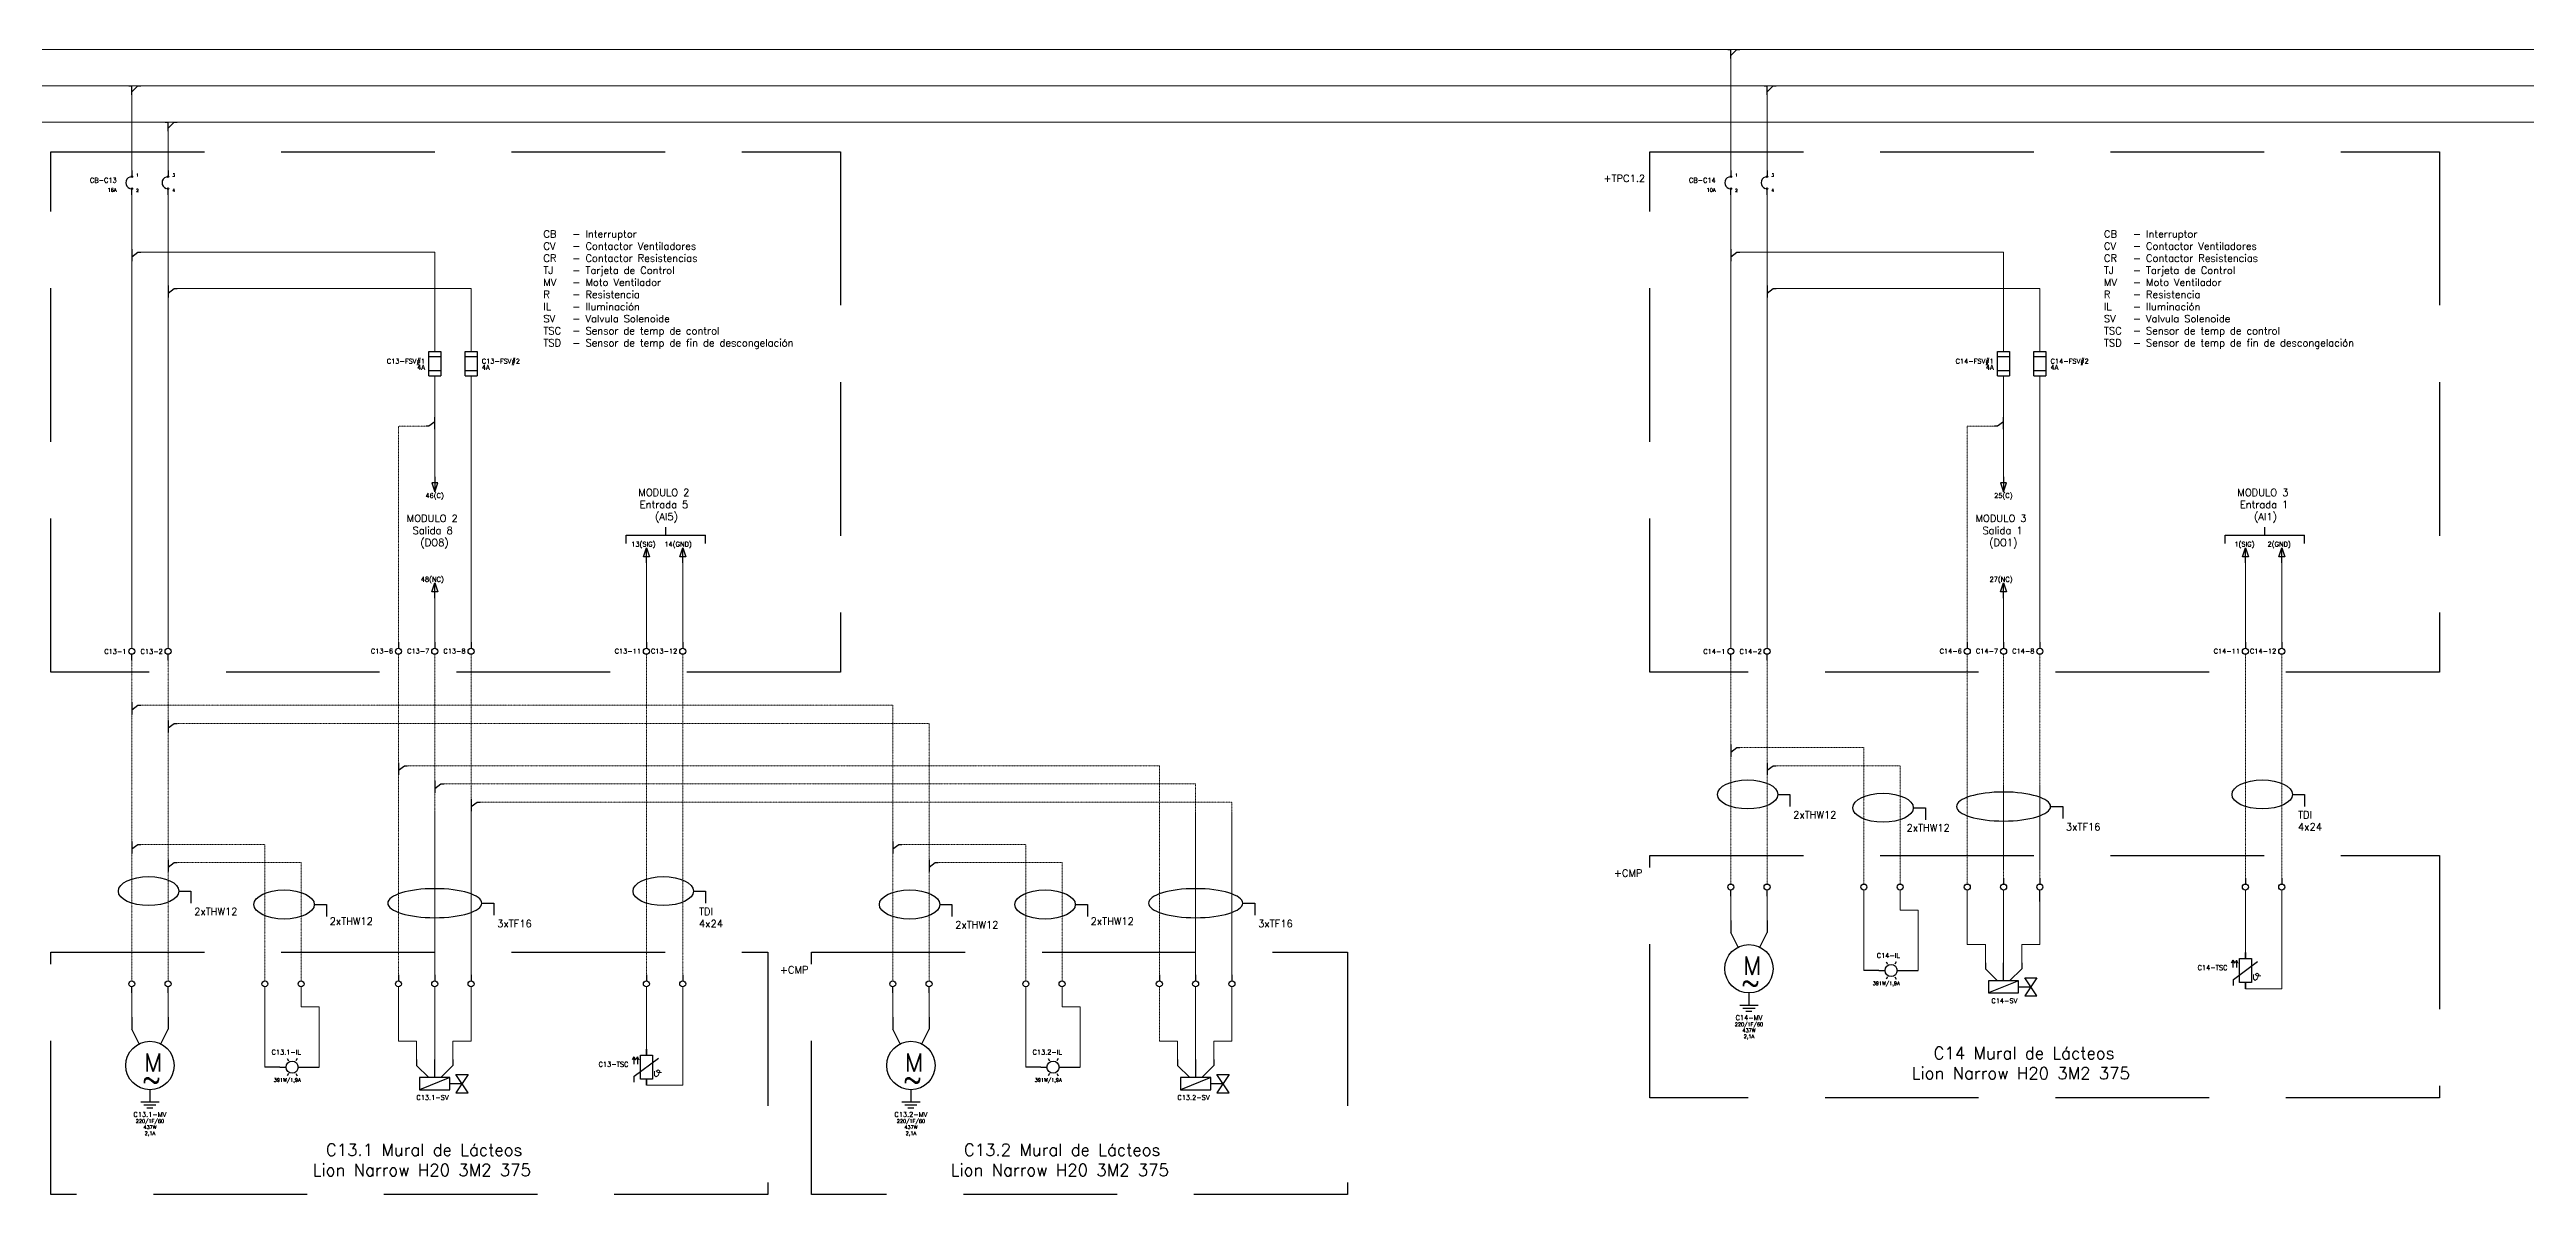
# Model space of a CAD drawing. Header units: inches. Extents: x 75782 to 87231, y -34126 to -18655.
# Drawn here: x 82191 to 84239, y -23495 to -22549 of the extents above; entities that cross this region are included whole.
import ezdxf
from ezdxf.enums import TextEntityAlignment as Align

# ---------------------------------------------------------------- set-up
doc = ezdxf.new("R2010")
doc.units = ezdxf.units.IN
doc.header["$MEASUREMENT"] = 0
doc.linetypes.add('DASHED', pattern=[19.05, 12.7, -6.35])
doc.linetypes.add('EPLANLINE7', pattern=[0])
for name, color, linetype, lineweight in [('A-Cable Belden', 9, 'Continuous', 18), ('A-Cables 220V', 6, 'Continuous', 18), ('SYMBOL', 2, 'Continuous', 25)]:
    doc.layers.add(name, color=color, linetype=linetype, lineweight=lineweight)
doc.layers.add('TEXTOS', color=7, linetype='Continuous')
doc.styles.get("Standard").update_dxf_attribs({"font": 'ROMANS.SHX'})

# ---------------------------------------------------------------- blocks, each defined once
blk = doc.blocks.new('derivación inferior')
for p, q in [((-2.5, 0), (0, 0)), ((0, -7.5), (0, 0)), ((0, -5), (5, 0)), ((5, 0), (7.5, 0))]:
    blk.add_line(p, q)
blk = doc.blocks.new('2F Breaker')
for p, q in [((0, 0), (0, -4.3)), ((30, 0), (30, -4.3)), ((0, -20), (0, -15.7)), ((30, -20), (30, -15.7))]:
    blk.add_line(p, q)
for centre in [(0, -5), (0, -15), (30, -5), (30, -15)]:
    blk.add_circle(centre, 0.653)
for centre in [(0, -10), (30, -10)]:
    blk.add_arc(centre, 5, 110, 250)
for s, p in [('2', (3.6, -17.7)), ('1', (3.6, -5)), ('3', (33.6, -5)), ('4', (33.6, -17.7))]:
    blk.add_text(s, height=2.5).set_placement(p)
at = {"flags": 4}
for tag, height, p in [('FEATURES', 3, (-12.5, -17.5)), ('NAME', 4, (-12.5, -10))]:
    blk.add_attdef(tag, text='', height=height, dxfattribs=at).set_placement(p, align=Align.RIGHT)
blk = doc.blocks.new('2F motor')
for p, q in [((0, 0), (0, -10)), ((30, 0), (30, -10)), ((6.1, -22.1), (0, -10)), ((23.9, -22.1), (30, -10)), ((15, -60), (15, -70)), ((7.5, -70), (22.5, -70)), ((10, -72.5), (20, -72.5)), ((12.5, -75), (17.5, -75))]:
    blk.add_line(p, q)
blk.add_circle((15, -40), 20)
blk.add_text('M', height=15).set_placement((10, -45))
at = {"insert": (8.6, -43.8), "char_height": 15, "width": 78.304, "attachment_point": 1}
blk.add_mtext('{\\Fsimplex|c0;~}', dxfattribs=at)
at = {"flags": 4}
for tag, height, p in [('NAME', 4, (15, -82.5)), ('CURRENT', 3, (15, -97.5)), ('VOLTAJE', 3, (15, -87.5)), ('HP', 3, (15, -92.5))]:
    blk.add_attdef(tag, text='', height=height, dxfattribs=at).set_placement(p, align=Align.CENTER)
blk = doc.blocks.new('derivación a la derecha')
for p, q in [((0, 2.5), (0, -7.5)), ((0, -3.75), (5, 0)), ((5, 0), (7.5, 0))]:
    blk.add_line(p, q)
blk = doc.blocks.new('Temperature sensor')
for p, q in [((-10, -22.5), (10, -7.5)), ((-10, -27.5), (-10, -22.5))]:
    blk.add_line(p, q)
for points in [[(0, 0), (0, 0), (0, -5), (0, -5)], [(-5, -5), (5, -5), (5, -25), (-5, -25)], [(0, -30), (0, -30), (0, -25), (0, -25)]]:
    blk.add_lwpolyline(points, close=True)
at = {"layer": 'SYMBOL', "color": 0, "linetype": 'EPLANLINE7', "lineweight": 25}
for p, q in [((-10.4, -6.5), (-11.9, -8.9)), ((-10.4, -6.5), (-10.4, -12.5)), ((-10.4, -6.5), (-8.9, -8.9)), ((-7.4, -6.5), (-7.4, -12.5))]:
    blk.add_line(p, q, dxfattribs=at)
at = {"layer": 'SYMBOL', "color": 0, "linetype": 'EPLANLINE7', "lineweight": 13}
for p, q in [((-7.4, -6.5), (-8.9, -8.9)), ((-7.4, -6.5), (-5.9, -8.9)), ((-7.4, -12.5), (-7.4, -12.5)), ((-7.4, -12.5), (-7.4, -12.5)), ((6.6, -18.3), (6.6, -21.9)), ((9.6, -17.1), (8.1, -18.3)), ((8.1, -18.3), (9.6, -19.5)), ((11.1, -18.3), (9.6, -17.1)), ((9.6, -21.9), (11.1, -18.3)), ((9.6, -19.5), (12.6, -19.5)), ((6.6, -21.9), (8.1, -23.1)), ((8.1, -23.1), (9.6, -21.9))]:
    blk.add_line(p, q, dxfattribs=at)
at = {"flags": 4}
blk.add_attdef('NAME', text='', height=4, dxfattribs=at).set_placement((-14.8, -14.6), align=Align.RIGHT)
blk = doc.blocks.new('Arrow-down')
for p, q in [((0, 0), (0, -12.5)), ((2.5, -5), (-2.5, -5)), ((-2.5, -5), (0, -12.5)), ((0, -12.5), (2.5, -5))]:
    blk.add_line(p, q)
at = {"flags": 4}
blk.add_attdef('NAME', text='', height=4, dxfattribs=at).set_placement((7.5, -17.5), align=Align.RIGHT)
blk = doc.blocks.new('Arrow-up')
for p, q in [((-2.5, 5), (0, 12.5)), ((2.5, 5), (-2.5, 5)), ((0, 0), (0, 12.5)), ((0, 12.5), (2.5, 5))]:
    blk.add_line(p, q)
at = {"flags": 4}
blk.add_attdef('NAME', text='', height=4, dxfattribs=at).set_placement((7.5, 13.5), align=Align.RIGHT)
blk = doc.blocks.new('Fusible')
at = {"color": 0, "ltscale": 0.1}
for p, q in [((45791, 2917.9), (45791, 2937.9)), ((45791, 2937.9), (45801, 2937.9)), ((45791, 2933.9), (45801, 2933.9)), ((45801, 2937.9), (45801, 2917.9)), ((45801, 2921.9), (45791, 2921.9)), ((45791, 2917.9), (45801, 2917.9))]:
    blk.add_line(p, q, dxfattribs=at)
at = {"flags": 4}
for p in [(45787.9, 2927.9), (45787.9, 2922.9)]:
    blk.add_attdef('NAME', text='', height=4, dxfattribs=at).set_placement(p, align=Align.RIGHT)
blk = doc.blocks.new('fusible1')
at = {"color": 0, "ltscale": 0.1}
for p, q in [((45821, 2917.9), (45821, 2937.9)), ((45821, 2937.9), (45831, 2937.9)), ((45821, 2933.9), (45831, 2933.9)), ((45831, 2937.9), (45831, 2917.9)), ((45831, 2921.9), (45821, 2921.9)), ((45821, 2917.9), (45831, 2917.9))]:
    blk.add_line(p, q, dxfattribs=at)
at = {"flags": 4}
for p in [(45834.9, 2927.9), (45834.9, 2922.9)]:
    blk.add_attdef('NAME', p, '', height=4, dxfattribs=at)
blk = doc.blocks.new('Borne - abajo')
blk.add_line((0, 0), (0, 5))
blk.add_circle((0, 7.5), 2.5)
at = {"flags": 4}
blk.add_attdef('NAME', text='', height=4, dxfattribs=at).set_placement((-4.4, 5.3), align=Align.RIGHT)
blk.add_attdef('#', (4.6, 5.9), '', height=3, dxfattribs=at)
blk = doc.blocks.new('Borne - arriba')
blk.add_line((0, 0), (0, -5))
blk.add_circle((0, -7.5), 2.5)
at = {"flags": 4}
blk.add_attdef('NAME', text='', height=4, dxfattribs=at).set_placement((-4.4, -9.3), align=Align.RIGHT)
blk.add_attdef('#', (4.6, -8.9), '', height=3, dxfattribs=at)
blk = doc.blocks.new('Pilot Light')
for p, q in [((-10, 0), (-5, 0)), ((-4.1, 7.1), (-3, 5.2)), ((4.1, 7.1), (3, 5.2)), ((5, 0), (10, 0)), ((-3, -5.2), (-4.1, -7.1)), ((3, -5.2), (4.1, -7.1))]:
    blk.add_line(p, q)
blk.add_circle((0, 0), 5)
at = {"flags": 4}
for tag, height, p in [('NAME', 4, (7.4, 10.4)), ('COLOR', 3, (7.2, -12.1))]:
    blk.add_attdef(tag, text='', height=height, dxfattribs=at).set_placement(p, align=Align.RIGHT)
blk = doc.blocks.new('AMI-140')
at = {"ltscale": 0.1}
for p, q in [((97291.8, 2.1), (97291.8, -2.9)), ((97306.8, -12.9), (97306.8, 2.1)), ((97321.8, 2.1), (97321.8, -2.9)), ((97291.8, -2.9), (97301.8, -12.9)), ((97294.3, -12.9), (97294.3, -22.9)), ((97319.3, -12.9), (97294.3, -12.9)), ((97319.3, -12.9), (97294.3, -22.9)), ((97321.8, -2.9), (97311.8, -12.9)), ((97319.3, -22.9), (97319.3, -12.9)), ((97319.3, -17.9), (97329.3, -17.9)), ((97324.3, -10.4), (97334.3, -10.4)), ((97334.3, -25.4), (97324.3, -10.4)), ((97334.3, -10.4), (97324.3, -25.4)), ((97294.3, -22.9), (97319.3, -22.9)), ((97324.3, -25.4), (97334.3, -25.4))]:
    blk.add_line(p, q, dxfattribs=at)
at = {"flags": 4}
blk.add_attdef('NAME', text='', height=4, dxfattribs=at).set_placement((97318.2, -31.4), align=Align.RIGHT)

msp = doc.modelspace()

# ---------------------------------------------------------------- linework, layer by layer
at = {"ltscale": 0.1}
for p, q in [((82667.5, -22957.1), (82667.5, -22950.4)), ((82667.5, -22950.4), (82733, -22950.4)), ((82700.3, -22950.4), (82700.3, -22943.7)), ((82733, -22957.1), (82733, -22950.4)), ((83989.6, -22957.1), (83989.6, -22950.4)), ((83989.6, -22950.4), (84055.1, -22950.4)), ((84022.4, -22950.4), (84022.4, -22943.7)), ((84055.1, -22957.1), (84055.1, -22950.4)), ((83619.7, -23164.7), (83629.7, -23164.7)), ((83629.7, -23164.7), (83629.7, -23174.7)), ((83731.7, -23175.7), (83741.7, -23175.7)), ((83741.7, -23175.7), (83741.7, -23185.7)), ((83845.2, -23174.7), (83855.2, -23174.7)), ((83845.2, -23174.7), (83855.2, -23174.7)), ((83855.2, -23174.7), (83855.2, -23184.7)), ((83855.2, -23174.7), (83855.2, -23184.7)), ((84045.2, -23164.7), (84055.2, -23164.7)), ((84055.2, -23164.7), (84055.2, -23174.7)), ((83836.3, -23253.1), (83836.3, -23243.8)), ((82297.6, -23244.6), (82307.6, -23244.6)), ((82307.6, -23244.6), (82307.6, -23254.6)), ((82409.6, -23255.7), (82419.6, -23255.7)), ((82419.6, -23255.7), (82419.6, -23265.7)), ((82548.1, -23254.6), (82558.1, -23254.6)), ((82548.1, -23254.6), (82558.1, -23254.6)), ((82558.1, -23254.6), (82558.1, -23264.6)), ((82558.1, -23254.6), (82558.1, -23264.6)), ((82723.1, -23244.6), (82733.1, -23244.6)), ((82733.1, -23244.6), (82733.1, -23254.6)), ((82926.8, -23255.7), (82936.8, -23255.7)), ((82936.8, -23255.7), (82936.8, -23265.7)), ((83038.8, -23255.7), (83048.8, -23255.7)), ((83048.8, -23255.7), (83048.8, -23265.7)), ((83177.3, -23254.6), (83187.3, -23254.6)), ((83177.3, -23254.6), (83187.3, -23254.6)), ((83187.3, -23254.6), (83187.3, -23264.6)), ((83187.3, -23254.6), (83187.3, -23264.6))]:
    msp.add_line(p, q, dxfattribs=at)
for p, q in [((83580.8, -23248.8), (83580.8, -23243.8)), ((83610.8, -23248.8), (83610.8, -23243.8)), ((83806.3, -23233.8), (83806.3, -23238.8)), ((83836.3, -23233.8), (83836.3, -23238.8)), ((84006.3, -23233.8), (84006.3, -23238.8)), ((84036.3, -23233.8), (84036.3, -23238.8)), ((82258.7, -23328.8), (82258.7, -23323.8)), ((82288.7, -23328.8), (82288.7, -23323.8)), ((82479.2, -23313.8), (82479.2, -23318.8)), ((82509.2, -23313.8), (82509.2, -23318.8)), ((82509.2, -23313.8), (82509.2, -23318.8)), ((82509.2, -23313.8), (82509.2, -23318.8)), ((82509.2, -23313.8), (82509.2, -23318.8)), ((82539.2, -23313.8), (82539.2, -23318.8)), ((82539.2, -23313.8), (82539.2, -23318.8)), ((82539.2, -23313.8), (82539.2, -23318.8)), ((82539.2, -23313.8), (82539.2, -23318.8)), ((82684.2, -23313.8), (82684.2, -23318.8)), ((82714.2, -23313.8), (82714.2, -23318.8)), ((82887.9, -23328.8), (82887.9, -23323.8)), ((82917.9, -23328.8), (82917.9, -23323.8)), ((83108.3, -23313.8), (83108.3, -23318.8)), ((83138.3, -23313.8), (83138.3, -23318.8)), ((83138.3, -23313.8), (83138.3, -23318.8)), ((83138.3, -23313.8), (83138.3, -23318.8)), ((83138.3, -23313.8), (83138.3, -23318.8)), ((83168.3, -23313.8), (83168.3, -23318.8)), ((83168.3, -23313.8), (83168.3, -23318.8)), ((83168.3, -23313.8), (83168.3, -23318.8)), ((83168.3, -23313.8), (83168.3, -23318.8)), ((83703.3, -23310.3), (83690.8, -23310.3)), ((83723.3, -23310.3), (83735.8, -23310.3)), ((82381.2, -23390.2), (82368.7, -23390.2)), ((82401.2, -23390.2), (82413.7, -23390.2)), ((83010.4, -23390.2), (82997.9, -23390.2)), ((83030.4, -23390.2), (83042.9, -23390.2))]:
    msp.add_line(p, q)
at = {"linetype": 'DASHED', "ltscale": 10}
for points in [[(82191.7, -22633.3), (82844.6, -22633.3), (82844.6, -23063.6), (82191.7, -23063.6)], [(83513.8, -22633.3), (84166.7, -22633.3), (84166.7, -23063.6), (83513.8, -23063.6)], [(83513.8, -23215.2), (84166.7, -23215.2), (84166.7, -23415.5), (83513.8, -23415.5)], [(82191.7, -23295.2), (82784.6, -23295.1), (82784.6, -23495.4), (82191.7, -23495.4)], [(82820.8, -23295.2), (83263.8, -23295.1), (83263.8, -23495.4), (82820.8, -23495.4)]]:
    msp.add_lwpolyline(points, close=True, dxfattribs=at)
for centre in [(83580.8, -23241.3), (83610.8, -23241.3), (83690.8, -23241.3), (83720.8, -23241.3), (83776.3, -23241.3), (83776.3, -23241.3), (83776.3, -23241.3), (83806.3, -23241.3), (83806.3, -23241.3), (83806.3, -23241.3), (83836.3, -23241.3), (83836.3, -23241.3), (83836.3, -23241.3), (84006.3, -23241.3), (84036.3, -23241.3), (82258.7, -23321.3), (82288.7, -23321.3), (82368.7, -23321.3), (82398.7, -23321.3), (82479.2, -23321.3), (82509.2, -23321.3), (82509.2, -23321.3), (82509.2, -23321.3), (82509.2, -23321.3), (82509.2, -23321.3), (82509.2, -23321.3), (82539.2, -23321.3), (82539.2, -23321.3), (82539.2, -23321.3), (82539.2, -23321.3), (82539.2, -23321.3), (82539.2, -23321.3), (82684.2, -23321.3), (82714.2, -23321.3), (82887.9, -23321.3), (82917.9, -23321.3), (82997.9, -23321.3), (83027.9, -23321.3), (83108.3, -23321.3), (83138.3, -23321.3), (83138.3, -23321.3), (83138.3, -23321.3), (83138.3, -23321.3), (83138.3, -23321.3), (83138.3, -23321.3), (83168.3, -23321.3), (83168.3, -23321.3), (83168.3, -23321.3), (83168.3, -23321.3), (83168.3, -23321.3), (83168.3, -23321.3)]:
    msp.add_circle(centre, 2.5)
at = {"ltscale": 0.1}
for centre in [(83594.7, -23164.7), (84020.2, -23164.7), (83706.7, -23175.7), (82272.6, -23244.6), (82384.6, -23255.7), (82698.1, -23244.6), (82901.8, -23255.7), (83013.8, -23255.7)]:
    msp.add_ellipse(centre, major_axis=(-25, 0), ratio=0.48, dxfattribs=at)
at = {"ltscale": 0.1, "extrusion": (0, 0, -1)}
for centre in [(83806.3, -23174.7), (82509.2, -23254.6), (83138.3, -23254.6)]:
    msp.add_ellipse(centre, major_axis=(38.9, 0), ratio=0.308382, dxfattribs=at)
at = {"layer": 'A-Cable Belden'}
for p, q in [((82684.2, -23043.8), (82684.2, -22973.3)), ((82714.2, -22973.3), (82714.2, -23043.8)), ((84006.3, -23043.8), (84006.3, -22973.3)), ((84036.3, -22973.3), (84036.3, -23043.8)), ((84006.3, -23297.8), (84006.3, -23243.8)), ((84036.3, -23243.8), (84036.3, -23325.3)), ((82684.2, -23377.7), (82684.2, -23323.8)), ((82714.2, -23323.8), (82714.2, -23405.2)), ((84036.3, -23325.3), (84006.3, -23325.3)), ((82714.2, -23405.2), (82684.2, -23405.2))]:
    msp.add_line(p, q, dxfattribs=at)
at = {"layer": 'A-Cable Belden', "linetype": 'DASHED', "ltscale": 0.01}
for p, q in [((82684.2, -23048.8), (82684.2, -23313.8)), ((82714.2, -23048.8), (82714.2, -23313.8)), ((84006.3, -23048.8), (84006.3, -23233.8)), ((84036.3, -23048.8), (84036.3, -23233.8))]:
    msp.add_line(p, q, dxfattribs=at)
at = {"layer": 'A-Cables 220V'}
for p, q in [((80463, -22548.8), (86791.7, -22548.8)), ((83580.8, -22648.9), (83580.8, -22548.8)), ((80462.8, -22578.8), (86791.7, -22578.8)), ((82258.7, -22648.9), (82258.7, -22578.8)), ((83610.8, -22648.9), (83610.8, -22578.8)), ((80462.8, -22608.8), (86791.7, -22608.8)), ((82288.7, -22648.9), (82288.7, -22608.8)), ((82258.7, -22668.9), (82258.7, -22713.9)), ((82288.7, -22668.9), (82288.7, -22743.9)), ((83580.8, -22668.9), (83580.8, -22713.9)), ((83610.8, -22668.9), (83610.8, -22743.9)), ((82258.7, -22723.9), (82258.7, -23043.8)), ((82266.2, -22716.4), (82509.2, -22716.4)), ((82509.2, -22716.4), (82509.2, -22798.5)), ((83580.8, -22723.9), (83580.8, -23043.8)), ((83588.3, -22716.4), (83806.3, -22716.4)), ((83806.3, -22716.4), (83806.3, -22798.5)), ((82296.2, -22746.4), (82539.2, -22746.4)), ((82539.2, -22746.4), (82539.2, -22798.5)), ((83618.3, -22746.4), (83836.3, -22746.4)), ((83836.3, -22746.4), (83836.3, -22798.5)), ((82288.7, -22753.9), (82288.7, -23043.8)), ((83610.8, -22753.9), (83610.8, -23043.8)), ((82509.2, -22818.5), (82509.2, -22902.1)), ((82539.2, -22818.5), (82539.2, -23043.8)), ((83806.3, -22818.5), (83806.3, -22902.1)), ((83836.3, -22818.5), (83836.3, -23043.8)), ((82509.2, -23002.3), (82509.2, -23043.8)), ((83806.3, -23002.3), (83806.3, -23043.8)), ((83580.8, -23243.8), (83580.8, -23268.8)), ((83610.8, -23243.8), (83610.8, -23268.8)), ((83690.8, -23243.8), (83690.8, -23310.3)), ((83720.8, -23243.8), (83720.8, -23260.3)), ((83776.3, -23243.9), (83776.3, -23288.8)), ((83806.3, -23243.8), (83806.3, -23303.1)), ((83806.3, -23243.8), (83806.3, -23303.1)), ((83806.3, -23243.8), (83806.3, -23310.3)), ((83806.3, -23243.9), (83806.3, -23292.1)), ((83806.3, -23243.9), (83806.3, -23292.1)), ((83806.3, -23243.9), (83806.3, -23310.3)), ((83735.8, -23260.3), (83720.8, -23260.3)), ((83735.8, -23310.3), (83735.8, -23260.3)), ((83806.3, -23255.6), (83806.3, -23303.8)), ((83836.3, -23253.1), (83836.3, -23288.8)), ((83791.3, -23288.8), (83776.3, -23288.8)), ((83791.3, -23303.8), (83791.3, -23288.8)), ((83821.3, -23303.8), (83821.3, -23288.8)), ((83821.3, -23288.8), (83836.3, -23288.8)), ((82258.7, -23323.8), (82258.7, -23348.8)), ((82288.7, -23323.8), (82288.7, -23348.8)), ((82368.7, -23323.8), (82368.7, -23390.2)), ((82398.7, -23323.8), (82398.7, -23340.2)), ((82479.2, -23323.8), (82479.2, -23368.8)), ((82509.2, -23323.8), (82509.2, -23383.1)), ((82509.2, -23323.8), (82509.2, -23372)), ((82509.2, -23323.8), (82509.2, -23372)), ((82509.2, -23323.8), (82509.2, -23390.2)), ((82509.2, -23323.8), (82509.2, -23390.3)), ((82539.2, -23333.1), (82539.2, -23323.8)), ((82539.2, -23323.8), (82539.2, -23340.2)), ((82887.9, -23323.8), (82887.9, -23348.8)), ((82917.9, -23323.8), (82917.9, -23348.8)), ((82997.9, -23323.8), (82997.9, -23390.2)), ((83027.9, -23323.8), (83027.9, -23340.2)), ((83138.3, -23323.8), (83138.3, -23383.1)), ((83138.3, -23323.8), (83138.3, -23372)), ((83138.3, -23323.8), (83138.3, -23372)), ((83138.3, -23323.8), (83138.3, -23390.3)), ((83138.3, -23323.8), (83138.3, -23390.3)), ((83168.3, -23323.8), (83168.3, -23368.8)), ((82413.7, -23340.2), (82398.7, -23340.2)), ((82413.7, -23390.2), (82413.7, -23340.2)), ((82509.2, -23335.6), (82509.2, -23383.8)), ((82539.2, -23335.6), (82539.2, -23368.8)), ((83042.9, -23340.2), (83027.9, -23340.2)), ((83042.9, -23390.2), (83042.9, -23340.2)), ((83138.3, -23335.6), (83138.3, -23383.8)), ((82494.2, -23368.8), (82479.2, -23368.8)), ((82494.2, -23383.8), (82494.2, -23368.8)), ((82524.2, -23383.8), (82524.2, -23368.8)), ((82524.2, -23368.8), (82539.2, -23368.8)), ((83123.3, -23368.8), (83108.3, -23368.8)), ((83123.3, -23383.8), (83123.3, -23368.8)), ((83153.3, -23383.8), (83153.3, -23368.8)), ((83153.3, -23368.8), (83168.3, -23368.8))]:
    msp.add_line(p, q, dxfattribs=at)
at = {"layer": 'A-Cables 220V', "linetype": 'DASHED', "ltscale": 0.01}
for p, q in [((82479.2, -22860.3), (82504.2, -22860.3)), ((82479.2, -23038.8), (82479.2, -22860.3)), ((83776.3, -22860.3), (83801.3, -22860.3)), ((83776.3, -23038.8), (83776.3, -22860.3)), ((82258.7, -23053.8), (82258.7, -23318.8)), ((82288.7, -23053.8), (82288.7, -23318.8)), ((82479.2, -23048.8), (82479.2, -23313.8)), ((82509.2, -23048.8), (82509.2, -23313.8)), ((82509.2, -23048.8), (82509.2, -23318.8)), ((82509.2, -23053.8), (82509.2, -23313.8)), ((82539.2, -23048.8), (82539.2, -23318.8)), ((82539.2, -23053.8), (82539.2, -23313.8)), ((83580.8, -23048.8), (83580.8, -23238.8)), ((83610.8, -23048.8), (83610.8, -23238.8)), ((83776.3, -23238.8), (83776.3, -23048.8)), ((83806.3, -23048.8), (83806.3, -23233.8)), ((83806.3, -23048.8), (83806.3, -23238.8)), ((83836.3, -23048.8), (83836.3, -23238.8)), ((82887.9, -23091), (82263.7, -23091)), ((82887.9, -23091), (82887.9, -23318.8)), ((82917.9, -23106), (82293.7, -23106)), ((82917.9, -23106), (82917.9, -23318.8)), ((83108.3, -23141), (82486, -23141)), ((83108.3, -23313.8), (83108.3, -23141)), ((83690.8, -23126), (83588.3, -23126)), ((83720.8, -23141), (83618.3, -23141)), ((83690.8, -23126), (83690.8, -23238.8)), ((83720.8, -23141), (83720.8, -23238.8)), ((83138.3, -23156), (82514.2, -23156)), ((83138.3, -23156), (83138.3, -23313.8)), ((83138.3, -23156), (83138.3, -23318.8)), ((83138.3, -23156), (83138.3, -23313.8)), ((83806.3, -23157.6), (83806.3, -23226.7)), ((83836.3, -23157.6), (83836.3, -23226.7)), ((82509.2, -23178.8), (82509.2, -23313.8)), ((82539.2, -23178.8), (82539.2, -23313.8)), ((83168.3, -23171), (82544.2, -23171)), ((83138.3, -23178.8), (83138.3, -23313.8)), ((83168.3, -23171), (83168.3, -23318.8)), ((83168.3, -23171), (83168.3, -23313.8)), ((83168.3, -23178.8), (83168.3, -23313.8)), ((82368.7, -23206), (82266.2, -23206)), ((82398.7, -23221), (82296.2, -23221)), ((82368.7, -23206), (82368.7, -23318.8)), ((82398.7, -23221), (82398.7, -23318.8)), ((82997.9, -23206), (82895.4, -23206)), ((83027.9, -23221), (82925.4, -23221)), ((82997.9, -23206), (82997.9, -23318.8)), ((83027.9, -23221), (83027.9, -23318.8)), ((82509.2, -23237.5), (82509.2, -23306.7)), ((82539.2, -23237.5), (82539.2, -23306.7)), ((83138.3, -23237.5), (83138.3, -23306.7)), ((83168.3, -23237.5), (83168.3, -23306.7)), ((83108.3, -23368.8), (83108.3, -23323.8))]:
    msp.add_line(p, q, dxfattribs=at)

# ---------------------------------------------------------------- block references
for name, p in [('derivación inferior', (83580.8, -22548.8)), ('derivación inferior', (82258.7, -22578.8)), ('derivación inferior', (83610.8, -22578.8)), ('derivación inferior', (82288.7, -22608.8)), ('derivación a la derecha', (82258.7, -22716.4)), ('derivación a la derecha', (83580.8, -22716.4)), ('derivación a la derecha', (82288.7, -22746.4)), ('derivación a la derecha', (83610.8, -22746.4)), ('derivación a la derecha', (82258.7, -23091)), ('derivación a la derecha', (82288.7, -23106)), ('derivación a la derecha', (82479.2, -23141)), ('derivación a la derecha', (83580.8, -23126)), ('derivación a la derecha', (83610.8, -23141)), ('derivación a la derecha', (82509.2, -23156)), ('derivación a la derecha', (82539.2, -23171)), ('derivación a la derecha', (82258.7, -23206)), ('derivación a la derecha', (82887.9, -23206)), ('derivación a la derecha', (82288.7, -23221)), ('derivación a la derecha', (82917.9, -23221))]:
    msp.add_blockref(name, p)
ref = msp.add_blockref('2F Breaker', (82258.7, -22648.9))
ref.add_attrib('NAME', 'CB-C13', dxfattribs={"height": 4}).set_placement((82246.2, -22658.9), align=Align.RIGHT)
ref.add_attrib('FEATURES', '16A', dxfattribs={"height": 3}).set_placement((82246.2, -22666.4), align=Align.RIGHT)
ref = msp.add_blockref('2F Breaker', (83580.8, -22648.9))
ref.add_attrib('NAME', 'CB-C14', dxfattribs={"height": 4}).set_placement((83568.3, -22658.9), align=Align.RIGHT)
ref.add_attrib('FEATURES', '10A', dxfattribs={"height": 3}).set_placement((83568.3, -22666.4), align=Align.RIGHT)
ref = msp.add_blockref('Fusible', (36713.2, -25736.4))
ref.add_attrib('NAME', 'C13-FSV#1', dxfattribs={"height": 4}).set_placement((82501.1, -22808.5), align=Align.RIGHT)
ref.add_attrib('NAME', '4A', dxfattribs={"height": 4}).set_placement((82501.1, -22813.5), align=Align.RIGHT)
ref = msp.add_blockref('fusible1', (36713.2, -25736.4))
ref.add_attrib('NAME', 'C13-FSV#2', (82548.1, -22808.5), dxfattribs={"height": 4})
ref.add_attrib('NAME', '4A', (82548.1, -22813.5), dxfattribs={"height": 4})
at = {"color": 0}
ref = msp.add_blockref('Fusible', (38010.3, -25736.4), dxfattribs=at)
ref.add_attrib('NAME', 'C14-FSV#1', dxfattribs={"height": 4}).set_placement((83798.2, -22808.5), align=Align.RIGHT)
ref.add_attrib('NAME', '4A', dxfattribs={"height": 4}).set_placement((83798.2, -22813.5), align=Align.RIGHT)
ref = msp.add_blockref('fusible1', (38010.3, -25736.4), dxfattribs=at)
ref.add_attrib('NAME', 'C14-FSV#2', (83845.2, -22808.5), dxfattribs={"height": 4})
ref.add_attrib('NAME', '4A', (83845.2, -22813.5), dxfattribs={"height": 4})
at = {"rotation": 180}
for p in [(82509.2, -22860.3), (83806.3, -22860.3)]:
    msp.add_blockref('derivación a la derecha', p, dxfattribs=at)
ref = msp.add_blockref('Arrow-down', (82509.2, -22902.1))
ref.add_attrib('NAME', '46(C)', dxfattribs={"height": 4}).set_placement((82516.7, -22919.6), align=Align.RIGHT)
ref = msp.add_blockref('Arrow-down', (83806.3, -22902.1))
ref.add_attrib('NAME', '25(C)', dxfattribs={"height": 4}).set_placement((83813.8, -22919.6), align=Align.RIGHT)
ref = msp.add_blockref('Arrow-up', (82684.2, -22973.3))
ref.add_attrib('NAME', '13(SIG)', dxfattribs={"height": 4}).set_placement((82691.7, -22959.8), align=Align.RIGHT)
ref = msp.add_blockref('Arrow-up', (82714.2, -22973.3))
ref.add_attrib('NAME', '14(GND)', dxfattribs={"height": 4}).set_placement((82721.7, -22959.8), align=Align.RIGHT)
ref = msp.add_blockref('Arrow-up', (84006.3, -22973.3))
ref.add_attrib('NAME', '1(SIG)', dxfattribs={"height": 4}).set_placement((84013.8, -22959.8), align=Align.RIGHT)
ref = msp.add_blockref('Arrow-up', (84036.3, -22973.3))
ref.add_attrib('NAME', '2(GND)', dxfattribs={"height": 4}).set_placement((84043.8, -22959.8), align=Align.RIGHT)
ref = msp.add_blockref('Arrow-up', (82509.2, -23002.3))
ref.add_attrib('NAME', '48(NC)', dxfattribs={"height": 4}).set_placement((82516.7, -22988.8), align=Align.RIGHT)
ref = msp.add_blockref('Arrow-up', (83806.3, -23002.3))
ref.add_attrib('NAME', '27(NC)', dxfattribs={"height": 4}).set_placement((83813.8, -22988.8), align=Align.RIGHT)
ref = msp.add_blockref('Borne - arriba', (82479.2, -23038.8))
ref.add_attrib('NAME', 'C13-6', dxfattribs={"height": 4}).set_placement((82474.7, -23048.2), align=Align.RIGHT)
ref = msp.add_blockref('Borne - arriba', (82509.2, -23038.8))
ref.add_attrib('NAME', 'C13-7', dxfattribs={"height": 4}).set_placement((82504.7, -23048.2), align=Align.RIGHT)
ref = msp.add_blockref('Borne - arriba', (82539.2, -23038.8))
ref.add_attrib('NAME', 'C13-8', dxfattribs={"height": 4}).set_placement((82534.7, -23048.2), align=Align.RIGHT)
ref = msp.add_blockref('Borne - arriba', (82684.2, -23038.8))
ref.add_attrib('NAME', 'C13-11', dxfattribs={"height": 4}).set_placement((82679.7, -23048.2), align=Align.RIGHT)
ref = msp.add_blockref('Borne - arriba', (82714.2, -23038.8))
ref.add_attrib('NAME', 'C13-12', dxfattribs={"height": 4}).set_placement((82709.7, -23048.2), align=Align.RIGHT)
ref = msp.add_blockref('Borne - arriba', (83776.3, -23038.8))
ref.add_attrib('NAME', 'C14-6', dxfattribs={"height": 4}).set_placement((83771.8, -23048.2), align=Align.RIGHT)
ref = msp.add_blockref('Borne - arriba', (83806.3, -23038.8))
ref.add_attrib('NAME', 'C14-7', dxfattribs={"height": 4}).set_placement((83801.8, -23048.2), align=Align.RIGHT)
ref = msp.add_blockref('Borne - arriba', (83836.3, -23038.8))
ref.add_attrib('NAME', 'C14-8', dxfattribs={"height": 4}).set_placement((83831.8, -23048.2), align=Align.RIGHT)
ref = msp.add_blockref('Borne - arriba', (84006.3, -23038.8))
ref.add_attrib('NAME', 'C14-11', dxfattribs={"height": 4}).set_placement((84001.8, -23048.2), align=Align.RIGHT)
ref = msp.add_blockref('Borne - arriba', (84036.3, -23038.8))
ref.add_attrib('NAME', 'C14-12', dxfattribs={"height": 4}).set_placement((84031.8, -23048.2), align=Align.RIGHT)
ref = msp.add_blockref('Borne - abajo', (82258.7, -23053.8))
ref.add_attrib('NAME', 'C13-1', dxfattribs={"height": 4}).set_placement((82254.3, -23048.5), align=Align.RIGHT)
ref = msp.add_blockref('Borne - abajo', (82288.7, -23053.8))
ref.add_attrib('NAME', 'C13-2', dxfattribs={"height": 4}).set_placement((82284.3, -23048.5), align=Align.RIGHT)
ref = msp.add_blockref('Borne - abajo', (83580.8, -23053.8))
ref.add_attrib('NAME', 'C14-1', dxfattribs={"height": 4}).set_placement((83576.4, -23048.5), align=Align.RIGHT)
ref = msp.add_blockref('Borne - abajo', (83610.8, -23053.8))
ref.add_attrib('NAME', 'C14-2', dxfattribs={"height": 4}).set_placement((83606.4, -23048.5), align=Align.RIGHT)
ref = msp.add_blockref('2F motor', (83580.8, -23268.8))
ref.add_attrib('CURRENT', '2,1A', dxfattribs={"height": 3}).set_placement((83595.8, -23366.3), align=Align.CENTER)
ref.add_attrib('HP', '437W', dxfattribs={"height": 3}).set_placement((83595.8, -23361.3), align=Align.CENTER)
ref.add_attrib('VOLTAJE', '220/1F/60', dxfattribs={"height": 3}).set_placement((83595.8, -23356.3), align=Align.CENTER)
ref.add_attrib('NAME', 'C14-MV', dxfattribs={"height": 4}).set_placement((83595.8, -23351.3), align=Align.CENTER)
ref = msp.add_blockref('Pilot Light', (83713.3, -23310.3))
ref.add_attrib('NAME', 'C14-IL', dxfattribs={"height": 4}).set_placement((83720.7, -23299.9), align=Align.RIGHT)
ref.add_attrib('COLOR', '391W/1,9A', dxfattribs={"height": 3}).set_placement((83720.5, -23322.4), align=Align.RIGHT)
ref = msp.add_blockref('AMI-140', (-13500.5, -23305.9))
ref.add_attrib('NAME', 'C14-SV', dxfattribs={"height": 4}).set_placement((83817.7, -23337.3), align=Align.RIGHT)
ref = msp.add_blockref('Temperature sensor', (84006.3, -23295.3))
ref.add_attrib('NAME', 'C14-TSC', dxfattribs={"height": 4}).set_placement((83991.4, -23309.9), align=Align.RIGHT)
ref = msp.add_blockref('2F motor', (82258.7, -23348.8))
ref.add_attrib('CURRENT', '2,1A', dxfattribs={"height": 3}).set_placement((82273.7, -23446.3), align=Align.CENTER)
ref.add_attrib('HP', '437W', dxfattribs={"height": 3}).set_placement((82273.7, -23441.3), align=Align.CENTER)
ref.add_attrib('VOLTAJE', '220/1F/60', dxfattribs={"height": 3}).set_placement((82273.7, -23436.3), align=Align.CENTER)
ref.add_attrib('NAME', 'C13.1-MV', dxfattribs={"height": 4}).set_placement((82273.7, -23431.3), align=Align.CENTER)
ref = msp.add_blockref('2F motor', (82887.9, -23348.8))
ref.add_attrib('CURRENT', '2,1A', dxfattribs={"height": 3}).set_placement((82902.9, -23446.3), align=Align.CENTER)
ref.add_attrib('HP', '437W', dxfattribs={"height": 3}).set_placement((82902.9, -23441.3), align=Align.CENTER)
ref.add_attrib('VOLTAJE', '220/1F/60', dxfattribs={"height": 3}).set_placement((82902.9, -23436.3), align=Align.CENTER)
ref.add_attrib('NAME', 'C13.2-MV', dxfattribs={"height": 4}).set_placement((82902.9, -23431.3), align=Align.CENTER)
ref = msp.add_blockref('Pilot Light', (82391.2, -23390.2))
ref.add_attrib('NAME', 'C13.1-IL', dxfattribs={"height": 4}).set_placement((82398.6, -23379.8), align=Align.RIGHT)
ref.add_attrib('COLOR', '391W/1,9A', dxfattribs={"height": 3}).set_placement((82398.4, -23402.3), align=Align.RIGHT)
ref = msp.add_blockref('AMI-140', (-14797.6, -23385.9))
ref.add_attrib('NAME', 'C13.1-SV', dxfattribs={"height": 4}).set_placement((82520.6, -23417.3), align=Align.RIGHT)
ref = msp.add_blockref('Temperature sensor', (82684.2, -23375.2))
ref.add_attrib('NAME', 'C13-TSC', dxfattribs={"height": 4}).set_placement((82669.3, -23389.8), align=Align.RIGHT)
ref = msp.add_blockref('Pilot Light', (83020.4, -23390.2))
ref.add_attrib('NAME', 'C13.2-IL', dxfattribs={"height": 4}).set_placement((83027.8, -23379.8), align=Align.RIGHT)
ref.add_attrib('COLOR', '391W/1,9A', dxfattribs={"height": 3}).set_placement((83027.6, -23402.3), align=Align.RIGHT)
ref = msp.add_blockref('AMI-140', (-14168.4, -23385.9))
ref.add_attrib('NAME', 'C13.2-SV', dxfattribs={"height": 4}).set_placement((83149.8, -23417.3), align=Align.RIGHT)

# ---------------------------------------------------------------- texts
at = {"layer": 'TEXTOS', "char_height": 6, "attachment_point": 1}
for s, width, insert in [('+TPC1.2', 26.886, (83475.5, -22652.3)), ('CB^I- Interruptor\\PCV^I- Contactor Ventiladores\\PCR^I- Contactor Resistencias\\PTJ^I- Tarjeta de Control\\PMV^I- Moto Ventilador\\PR^I- Resistencia\\PIL^I- Iluminación\\PSV^I- Valvula Solenoide\\PTSC^I- Sensor de temp de control\\PTSD^I- Sensor de temp de fin de descongelación', 252.141, (82599, -22698.3)), ('CB^I- Interruptor\\PCV^I- Contactor Ventiladores\\PCR^I- Contactor Resistencias\\PTJ^I- Tarjeta de Control\\PMV^I- Moto Ventilador\\PR^I- Resistencia\\PIL^I- Iluminación\\PSV^I- Valvula Solenoide\\PTSC^I- Sensor de temp de control\\PTSD^I- Sensor de temp de fin de descongelación', 252.141, (83889.3, -22698.3)), ('\\pi102.93;MODULO 2\\P\\pi104.07;Entrada 5\\P\\pi116.64;(AI5)', 252.141, (82574.6, -22912)), ('\\pi102.93;MODULO 3\\P\\pi104.93;Entrada 1\\P\\pi116.64;(AI1)', 252.141, (83896.7, -22912)), ('\\pi102.93;MODULO 2\\P\\pi107.78;Salida 8\\P\\pi114.21;(DO8)', 252.141, (82383.1, -22933.4)), ('\\pi102.93;MODULO 3\\P\\pi108.64;Salida 1\\P\\pi114.21;(DO1)', 252.141, (83680.2, -22933.4)), ('2xTHW12', 128.511, (83632.4, -23178.5)), ('TDI\\P4x24', 128.511, (84049.8, -23178.5)), ('2xTHW12', 128.511, (83726.1, -23189.3)), ('3xTF16', 128.511, (83857.9, -23188.5)), ('+CMP', 26.886, (83484.1, -23226.7)), ('2xTHW12', 128.511, (82310.3, -23258.5)), ('TDI\\P4x24', 128.511, (82727.7, -23258.5)), ('2xTHW12', 128.511, (82422.3, -23266.5)), ('3xTF16', 128.511, (82560.8, -23268.5)), ('2xTHW12', 128.511, (82939.5, -23269.5)), ('2xTHW12', 128.511, (83051.5, -23266.5)), ('3xTF16', 128.511, (83190, -23268.5)), ('+CMP', 26.886, (82794.6, -23306.7))]:
    msp.add_mtext_dynamic_manual_height_columns(s, width=width, gutter_width=1250, heights=[0], dxfattribs=dict(at, insert=insert))
at = {"layer": 'TEXTOS', "linetype": 'DASHED', "ltscale": 0.1, "char_height": 10, "attachment_point": 1}
for s, width, insert in [('\\pi168.34;C14 Mural de Lácteos\\P\\pi150.25;Lion Narrow H20 3M2 375', 507.162, (83580.1, -23373.5)), ('\\pi161.2;C13.1 Mural de Lácteos\\P\\pi150.25;Lion Narrow H20 3M2 375', 507.162, (82258, -23453.5)), ('\\pi102.71;C13.2 Mural de Lácteos\\P\\pi91.756;Lion Narrow H20 3M2 375', 390.179, (82844, -23453.5))]:
    msp.add_mtext_dynamic_manual_height_columns(s, width=width, gutter_width=1250, heights=[0], dxfattribs=dict(at, insert=insert))

doc.saveas('drawing.dxf')
